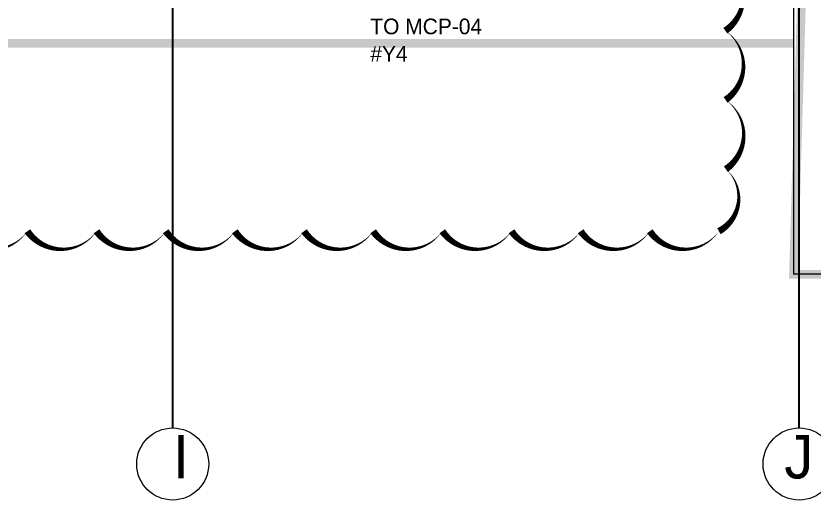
# Model space of a CAD drawing. Header units: metres. Extents: x 75097 to 220695, y -1557923 to -1361206.
# Drawn here: x 142562 to 151723, y -1478125 to -1472568 of the extents above; entities that cross this region are included whole.
import ezdxf

# ---------------------------------------------------------------- set-up
doc = ezdxf.new("R2010")
doc.units = ezdxf.units.M
doc.linetypes.add('DASHED2', pattern=[0.375, 0.25, -0.125])
doc.layers.get('0').update_dxf_attribs({"lineweight": 0})
doc.layers.add('A-100 - Copy$0$axes', color=8, linetype='Continuous')
for name, color, linetype, lineweight in [('A-100 - Copy$0$AxisBalloons_2', 8, 'Continuous', 0), ('A-100 - Copy$0$TEXT', 8, 'Continuous', 0), ('A-100 - Copy$0$Walls', 8, 'Continuous', 0)]:
    doc.layers.add(name, color=color, linetype=linetype, lineweight=lineweight)
for name, color, linetype, lineweight, true_color in [('E-POWR', 7, 'Continuous', 9, 0x4e7e3e), ('E-POWR-IDEN _1-100_', 7, 'Continuous', 9, 0x4e7e3e), ('REV 01', 7, 'Continuous', 0, 0xe41b4d)]:
    doc.layers.add(name, color=color, linetype=linetype, lineweight=lineweight, true_color=true_color)
doc.styles.add('A-100 - Copy$0$Standard', font='GOTHIC.TTF')
doc.styles.add('Optima_5', font='', dxfattribs={"height": 3.001645})
doc.styles.get('Optima_5').set_extended_font_data('Optima')

# ---------------------------------------------------------------- blocks, each defined once
blk = doc.blocks.new('A-100 - Copy')
at = {"layer": 'A-100 - Copy$0$axes'}
for p, q in [((144363.7, -1477297.4, 0), (144363.7, -1387547.7, 0)), ((151563.3, -1477297.4, 0), (151563.3, -1391762.7, 0))]:
    blk.add_line(p, q, dxfattribs=at)
at = {"layer": 'A-100 - Copy$0$AxisBalloons_2'}
for centre in [(144363.7, -1477711.3, 0), (151563.3, -1477711.3, 0)]:
    blk.add_circle(centre, 413.9, dxfattribs=at)
at = {"layer": 'A-100 - Copy$0$Walls'}
for p in [(151498.3, -1469902.7, 0), (158768.3, -1475532.7, 0)]:
    blk.add_line(p, (151498.3, -1475532.7, 0), dxfattribs=at)
at = {"layer": 'A-100 - Copy$0$TEXT', "char_height": 500, "attachment_point": 1, "style": 'A-100 - Copy$0$Standard'}
for s, insert in [('I', (144365.5, -1477377.4, 0)), ('J', (151392.4, -1477377.4, 0))]:
    blk.add_mtext_dynamic_manual_height_columns(s, width=500, gutter_width=1, heights=[0], dxfattribs=dict(at, insert=insert))

msp = doc.modelspace()

# ---------------------------------------------------------------- linework, layer by layer
at = {"layer": 'E-POWR', "color": 240, "linetype": 'DASHED2', "ltscale": 500, "true_color": 0xf10e52, "const_width": 100}
msp.add_lwpolyline([(151498.3, -1472883.1), (112645.3, -1472883.1), (112645.3, -1475532.7), (108725.3, -1475532.7), (108725.3, -1471773.7), (89402.2, -1471773.7), (89402.2, -1455502.7), (85952.6, -1455502.7), (85952.6, -1438651.4), (97267.4, -1438651.4), (97267.4, -1426702.7)], dxfattribs=at)
at = {"layer": 'E-POWR', "color": 240, "linetype": 'DASHED2', "ltscale": 500, "true_color": 0xf10e52, "const_width": 100, "elevation": 0}
msp.add_lwpolyline([(159393.3, -1448612.7), (159393.3, -1454972.7), (147820.4, -1454991.2), (147948, -1460991.2), (148420.5, -1460972.7), (148420.5, -1466760.4), (151756.7, -1466760.4), (151498.3, -1475532.7), (159048.3, -1475532.7), (159048.3, -1476893.7), (174041.3, -1476822.7), (174041.3, -1469902.7), (209947.3, -1469902.7), (209947.3, -1454972.7), (173995.3, -1454972.7), (173978.3, -1451323.8), (179573.3, -1451323.8), (179573.3, -1448020.8), (173978.3, -1448045.7)], dxfattribs=at)

# ---------------------------------------------------------------- texts
at = {"layer": 'E-POWR-IDEN _1-100_', "insert": (146635.1, -1472597.8, 0), "char_height": 180.1, "width": 2475.925, "attachment_point": 1, "rotation": 360, "line_spacing_factor": 1.047943, "style": 'Optima_5'}
msp.add_mtext('TO MCP-04 \\P#Y4', dxfattribs=at)

# ---------------------------------------------------------------- next in the draw order: block references
msp.add_blockref('A-100 - Copy', (0, 0))

# ---------------------------------------------------------------- next in the draw order: linework, layer by layer
at = {"layer": 'REV 01', "color": 3, "elevation": 0}
msp.add_lwpolyline([(150712.9, -1471942.5, 0, 79.5, -0.520567), (150715.7, -1472737.2, 0, 79.5, -0.520567), (150718.6, -1473532, 0, 79.5, -0.520567), (150721.4, -1474326.8, 0, 79.5, -0.520567), (150641.7, -1475039.4, 0, 79.5, -0.520567), (149846.9, -1475039.4, 0, 79.5, -0.520567), (149052.1, -1475039.4, 0, 79.5, -0.520567), (148257.3, -1475039.4, 0, 79.5, -0.520567), (147462.5, -1475039.4, 0, 79.5, -0.520567), (146667.7, -1475039.4, 0, 79.5, -0.520567), (145873, -1475039.4, 0, 79.5, -0.520567), (145078.2, -1475039.4, 0, 79.5, -0.520567), (144283.4, -1475039.4, 0, 79.5, -0.520567), (143488.6, -1475039.4, 0, 79.5, -0.520567), (142693.8, -1475039.4, 0, 79.5, -0.520567), (141899, -1475039.4, 0, 79.5, -0.520567)], format="xyseb", dxfattribs=at)

doc.saveas('drawing.dxf')
